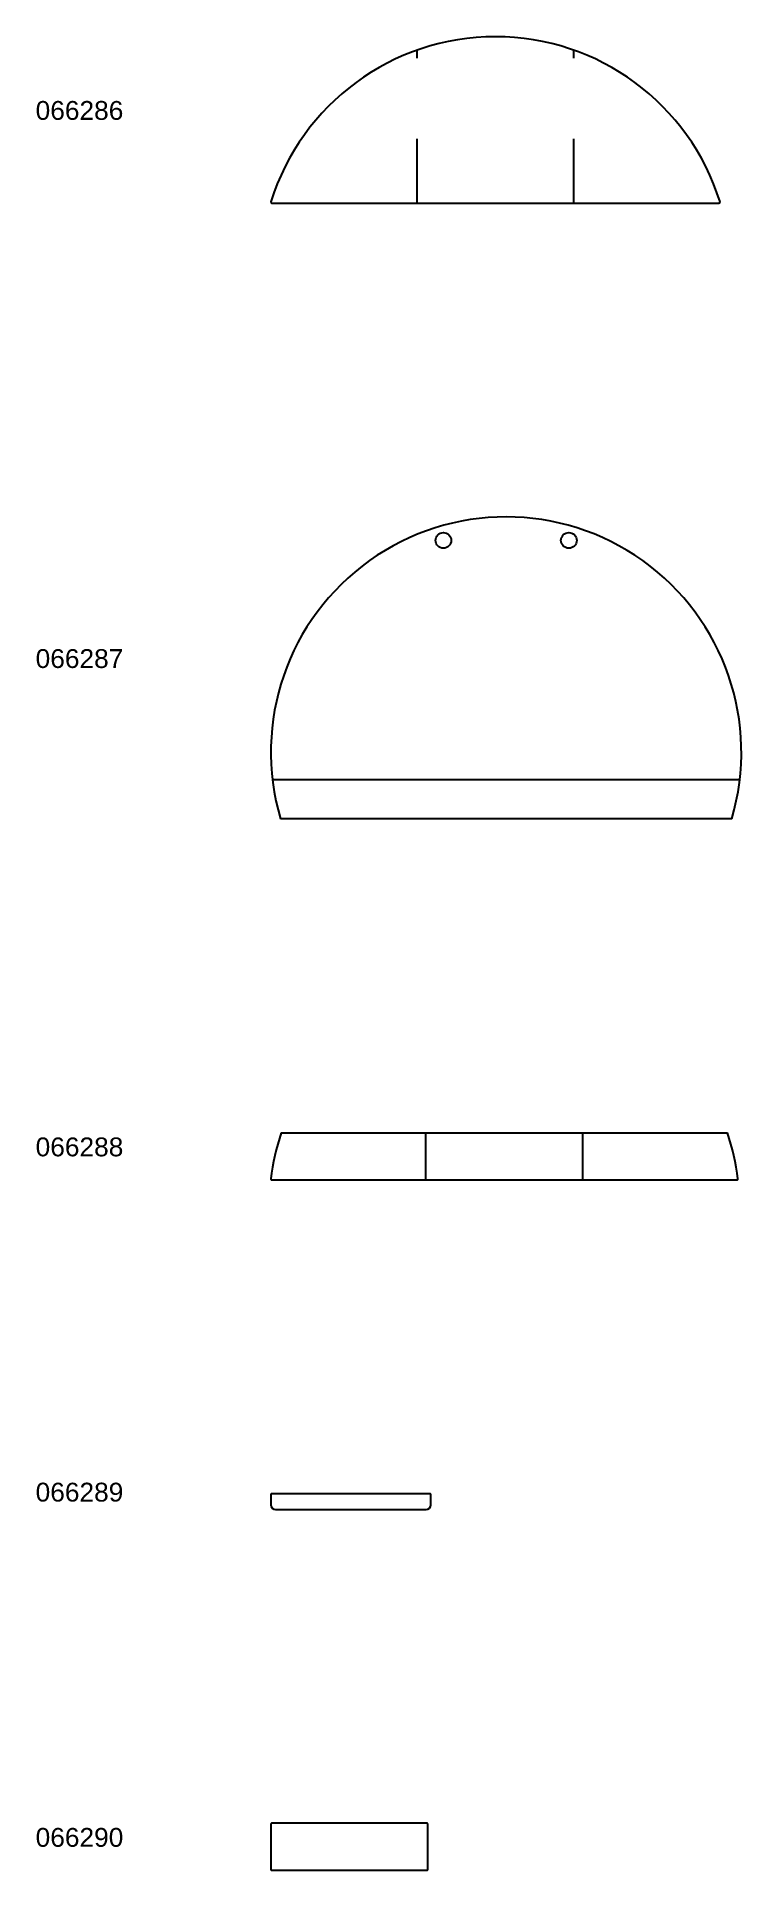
# Model space of a CAD drawing. Extents: x -149 to 300, y 0 to 1168.
import ezdxf

# ---------------------------------------------------------------- set-up
doc = ezdxf.new("R2010")
doc.units = 0
doc.header["$MEASUREMENT"] = 0
doc.layers.get('0').update_dxf_attribs({"linetype": 'CONTINUOUS'})
doc.styles.get("Standard").update_dxf_attribs({"font": 'arial.ttf'})

msp = doc.modelspace()

# ---------------------------------------------------------------- linework, layer by layer
at = {"color": 1}
for p, q in [((93.2, 1154.9), (93.2, 1159.9)), ((193.2, 1154.9), (193.2, 1159.9)), ((93.2, 1062.5), (93.2, 1103.5)), ((193.2, 1062.5), (193.2, 1103.5)), ((299, 695), (1, 695)), ((98.9, 440), (98.9, 470)), ((198.9, 440), (198.9, 470))]:
    msp.add_line(p, q, dxfattribs=at)
for p, q in [((0.5, 1062.5), (285.9, 1062.5)), ((293.9, 670), (6.1, 670)), ((6.6, 470), (291.2, 470)), ((0.5, 440), (297.3, 440)), ((0, 239.5), (0, 233)), ((101.5, 240), (0.5, 240)), ((102, 233), (102, 239.5)), ((3, 230), (99, 230)), ((0, 29.5), (0, 0.5)), ((99.5, 30), (0.5, 30)), ((100, 0.5), (100, 29.5)), ((0.5, 0), (99.5, 0))]:
    msp.add_line(p, q)
for centre in [(110, 847.5), (190, 847.5)]:
    msp.add_circle(centre, 5, dxfattribs=at)
for centre, radius, start, end in [((143.2, 1018.5), 150, 17.317, 162.683), ((0.5, 1063), 0.5, 162.683, 270), ((285.9, 1063), 0.5, 270, 17.317), ((150, 712.5), 150, 343.5408, 196.4592), ((148.9, 422.5), 150, 161.5385, 173.0847), ((148.9, 422.5), 150, 6.9153, 18.4615), ((0.5, 440.5), 0.5, 173.0847, 270), ((297.3, 440.5), 0.5, 270, 6.9153), ((0.5, 239.5), 0.5, 90, 180), ((101.5, 239.5), 0.5, 0, 90), ((3, 233), 3, 180, 270), ((99, 233), 3, 270, 0), ((0.5, 29.5), 0.5, 90, 180), ((99.5, 29.5), 0.5, 0, 90), ((0.5, 0.5), 0.5, 180, 270), ((99.5, 0.5), 0.5, 270, 0)]:
    msp.add_arc(centre, radius, start, end)

# ---------------------------------------------------------------- texts
for s, p in [('066286', (-150, 1115.5)), ('066287', (-150, 766.2)), ('066288', (-150, 455)), ('066289', (-150, 235)), ('066290', (-150, 15))]:
    msp.add_text(s, height=12).set_placement(p)

doc.saveas('drawing.dxf')
